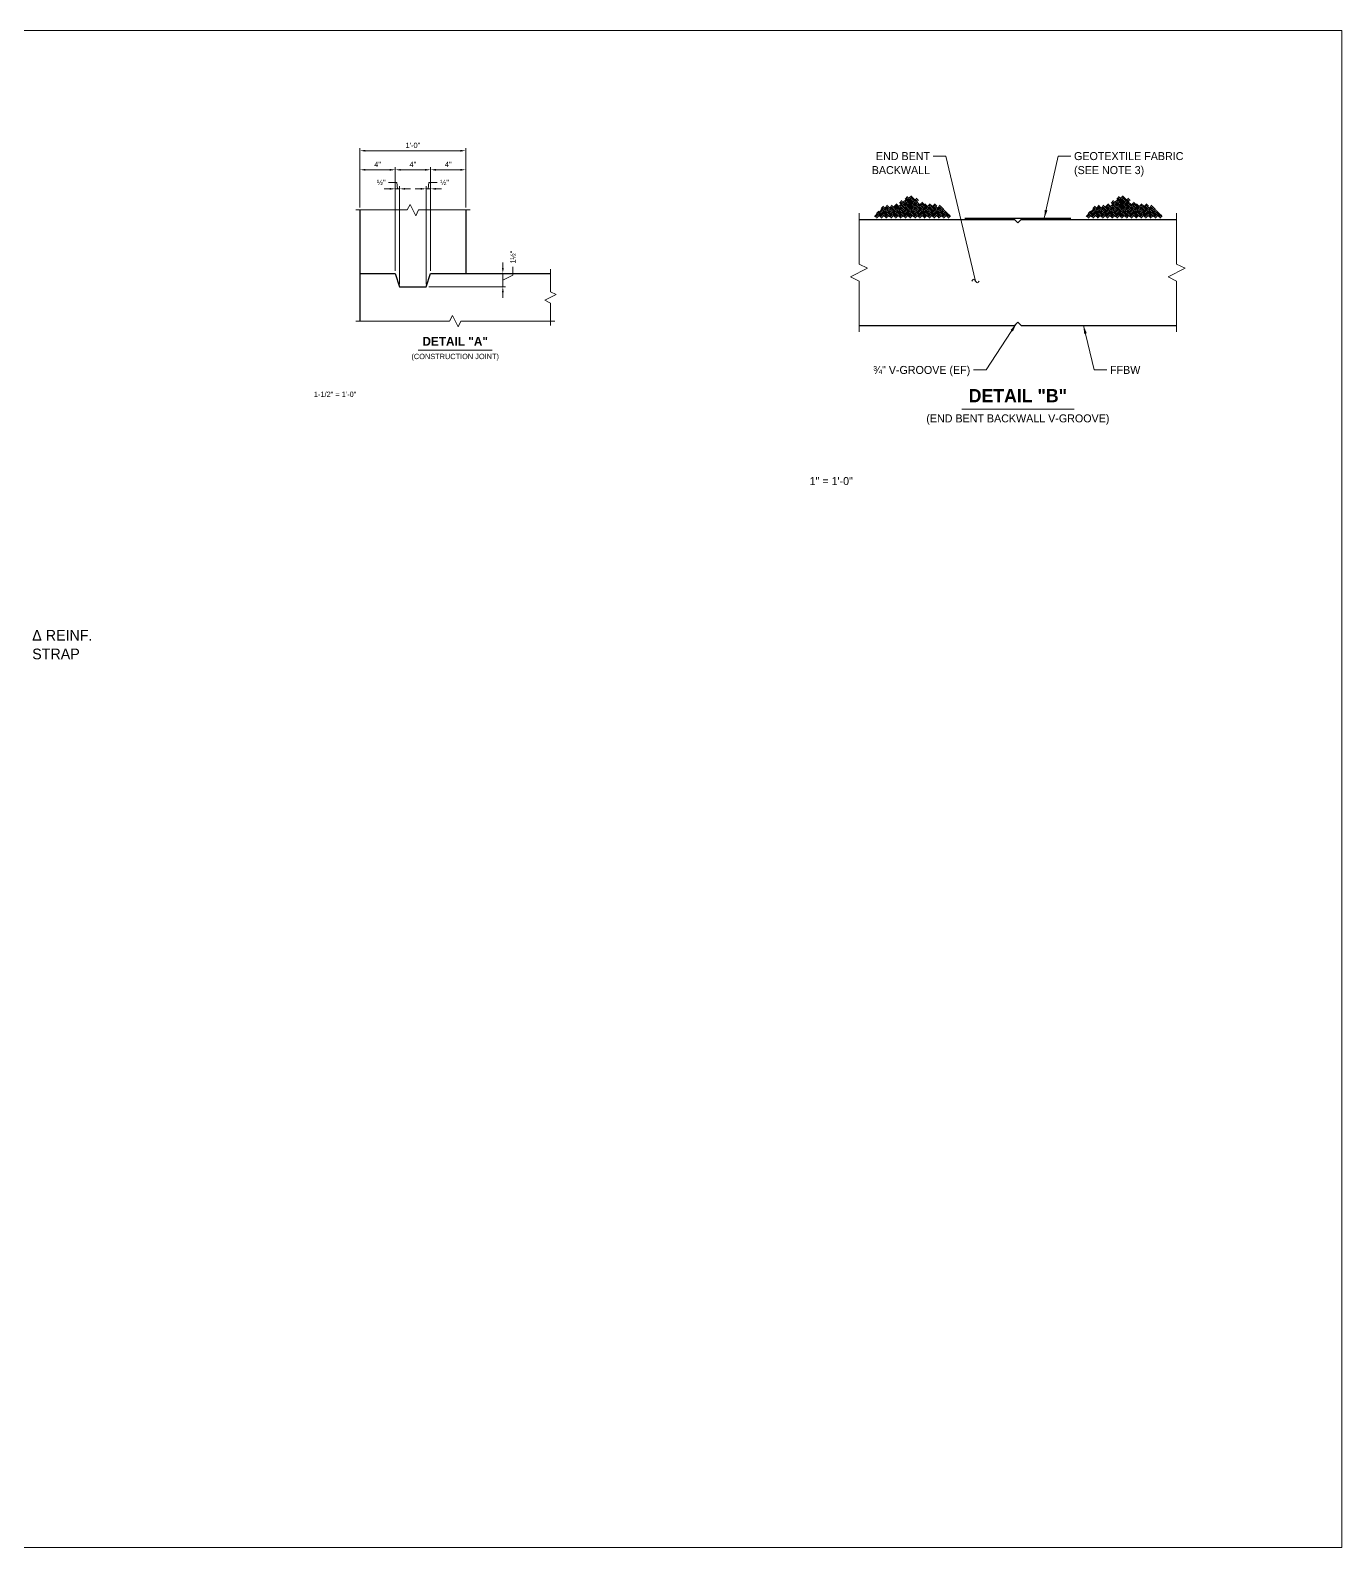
# Model space of a CAD drawing. Extents: x -1 to 861, y -26 to 2.
# Drawn here: x 734.08 to 746.48, y -13.33 to 1 of the extents above; entities that cross this region are included whole.
import ezdxf
from ezdxf.enums import TextEntityAlignment as Align

# ---------------------------------------------------------------- set-up
doc = ezdxf.new("R2010")
doc.units = 21
doc.header["$MEASUREMENT"] = 0
for name, color, linetype, lineweight in [('Border', 7, 'Continuous', 15), ('Dimension', 7, 'Continuous', 9), ('Leader', 7, 'Continuous', 9), ('Patterning', 1, 'Continuous', 15), ('SubStrConc', 3, 'Continuous', 30), ('Symbols', 7, 'Continuous', 15), ('TextStructures', 7, 'Continuous', 9), ('WallMSEPanel', 3, 'Continuous', 30)]:
    doc.layers.add(name, color=color, linetype=linetype, lineweight=lineweight)
doc.styles.add('FDOT Bold (Large)', font='FDOTBold.ttf')
doc.styles.add('FDOT Structures', font='FDOT.ttf')
doc.styles.add('FDOT Structures Annotation', font='FDOT.ttf')

msp = doc.modelspace()

# ---------------------------------------------------------------- linework, layer by layer
at = {"layer": 'Dimension'}
for p, q in [((737.199, -0.672), (737.199, -0.112)), ((737.251, -0.137), (738.147, -0.137)), ((738.199, -0.672), (738.199, -0.112)), ((737.199, -0.672), (737.199, -0.292)), ((737.251, -0.317), (737.481, -0.317)), ((737.533, -1.272), (737.533, -0.292)), ((737.533, -1.272), (737.533, -0.292)), ((737.585, -0.317), (737.814, -0.317)), ((737.866, -1.272), (737.866, -0.292)), ((737.866, -1.272), (737.866, -0.292)), ((737.918, -0.317), (738.147, -0.317)), ((738.199, -0.672), (738.199, -0.292)), ((737.533, -1.272), (737.533, -0.472)), ((737.533, -0.497), (737.574, -0.497)), ((737.574, -1.397), (737.574, -0.472)), ((737.626, -0.497), (737.678, -0.497)), ((737.772, -0.497), (737.72, -0.497)), ((737.824, -1.397), (737.824, -0.472)), ((737.824, -0.497), (737.866, -0.497)), ((737.866, -1.272), (737.866, -0.472)), ((737.849, -1.422), (738.574, -1.422)), ((738.549, -1.422), (738.549, -1.297)), ((738.549, -1.474), (738.549, -1.526))]:
    msp.add_line(p, q, dxfattribs=at)
for points in [[(737.251, -0.146), (737.199, -0.137), (737.251, -0.129)], [(738.147, -0.129), (738.199, -0.137), (738.147, -0.146)], [(737.251, -0.326), (737.199, -0.317), (737.251, -0.309)], [(737.481, -0.309), (737.533, -0.317), (737.481, -0.326)], [(737.585, -0.326), (737.533, -0.317), (737.585, -0.309)], [(737.814, -0.309), (737.866, -0.317), (737.814, -0.326)], [(737.918, -0.326), (737.866, -0.317), (737.918, -0.309)], [(738.147, -0.309), (738.199, -0.317), (738.147, -0.326)], [(737.626, -0.506), (737.574, -0.497), (737.626, -0.489)], [(737.772, -0.489), (737.824, -0.497), (737.772, -0.506)], [(738.541, -1.474), (738.549, -1.422), (738.558, -1.474)]]:
    msp.add_solid(points, dxfattribs=at)
at = {"layer": 'Leader'}
for points in [[(743.016, -1.368), (742.736, -0.188), (742.616, -0.188)], [(743.666, -0.774), (743.796, -0.188), (743.916, -0.188)], [(742.981, -1.368), (742.987, -1.36), (742.993, -1.354), (742.999, -1.352), (743.005, -1.354), (743.01, -1.36), (743.016, -1.368), (743.022, -1.376), (743.028, -1.381), (743.034, -1.384), (743.04, -1.381), (743.045, -1.376), (743.051, -1.368)], [(743.401, -1.772), (743.116, -2.208), (742.996, -2.208)], [(744.036, -1.788), (744.136, -2.208), (744.256, -2.208)]]:
    msp.add_lwpolyline(points, dxfattribs=at)
for points in [[(743.666, -0.774), (743.671, -0.695), (743.696, -0.7)], [(743.401, -1.772), (743.369, -1.845), (743.347, -1.83)], [(744.036, -1.788), (744.067, -1.861), (744.042, -1.867)]]:
    msp.add_solid(points, dxfattribs=at)
at = {"layer": 'Patterning'}
for p, q in [((742.35, -0.594), (742.373, -0.571)), ((742.387, -0.585), (742.41, -0.563)), ((742.396, -0.594), (742.418, -0.571)), ((744.35, -0.594), (744.373, -0.571)), ((744.387, -0.585), (744.41, -0.563)), ((744.396, -0.594), (744.418, -0.571)), ((742.079, -0.73), (742.101, -0.707)), ((742.124, -0.735), (742.101, -0.713)), ((742.107, -0.713), (742.13, -0.69)), ((742.116, -0.721), (742.138, -0.699)), ((742.124, -0.684), (742.147, -0.662)), ((742.124, -0.73), (742.147, -0.707)), ((742.152, -0.707), (742.13, -0.684)), ((742.161, -0.699), (742.138, -0.676)), ((742.169, -0.69), (742.147, -0.667)), ((742.169, -0.735), (742.147, -0.713)), ((742.152, -0.713), (742.175, -0.69)), ((742.161, -0.676), (742.183, -0.653)), ((742.161, -0.721), (742.183, -0.699)), ((742.169, -0.684), (742.192, -0.662)), ((742.169, -0.73), (742.192, -0.707)), ((742.198, -0.707), (742.175, -0.684)), ((742.206, -0.699), (742.183, -0.676)), ((742.215, -0.69), (742.192, -0.667)), ((742.215, -0.735), (742.192, -0.713)), ((742.198, -0.713), (742.22, -0.69)), ((742.206, -0.676), (742.229, -0.653)), ((742.206, -0.721), (742.229, -0.699)), ((742.215, -0.684), (742.237, -0.662)), ((742.215, -0.73), (742.237, -0.707)), ((742.243, -0.707), (742.22, -0.684)), ((742.251, -0.699), (742.229, -0.676)), ((742.26, -0.69), (742.237, -0.667)), ((742.26, -0.735), (742.237, -0.713)), ((742.243, -0.667), (742.265, -0.645)), ((742.243, -0.713), (742.265, -0.69)), ((742.251, -0.676), (742.274, -0.653)), ((742.251, -0.721), (742.274, -0.699)), ((742.26, -0.684), (742.282, -0.662)), ((742.26, -0.73), (742.282, -0.707)), ((742.288, -0.662), (742.265, -0.639)), ((742.288, -0.707), (742.265, -0.684)), ((742.297, -0.699), (742.274, -0.676)), ((742.305, -0.69), (742.282, -0.667)), ((742.305, -0.735), (742.282, -0.713)), ((742.288, -0.667), (742.311, -0.645)), ((742.288, -0.713), (742.311, -0.69)), ((742.297, -0.631), (742.319, -0.608)), ((742.297, -0.676), (742.319, -0.653)), ((742.297, -0.721), (742.319, -0.699)), ((742.305, -0.639), (742.328, -0.617)), ((742.305, -0.684), (742.328, -0.662)), ((742.305, -0.73), (742.328, -0.707)), ((742.333, -0.662), (742.311, -0.639)), ((742.333, -0.707), (742.311, -0.684)), ((742.342, -0.653), (742.319, -0.631)), ((742.342, -0.699), (742.319, -0.676)), ((742.35, -0.645), (742.328, -0.622)), ((742.35, -0.69), (742.328, -0.667)), ((742.35, -0.735), (742.328, -0.713)), ((742.333, -0.622), (742.356, -0.6)), ((742.333, -0.667), (742.356, -0.645)), ((742.333, -0.713), (742.356, -0.69)), ((742.342, -0.631), (742.364, -0.608)), ((742.342, -0.676), (742.364, -0.653)), ((742.342, -0.721), (742.364, -0.699)), ((742.35, -0.639), (742.373, -0.617)), ((742.35, -0.684), (742.373, -0.662)), ((742.35, -0.73), (742.373, -0.707)), ((742.379, -0.617), (742.356, -0.594)), ((742.379, -0.662), (742.356, -0.639)), ((742.379, -0.707), (742.356, -0.684)), ((742.387, -0.608), (742.364, -0.585)), ((742.387, -0.653), (742.364, -0.631)), ((742.387, -0.699), (742.364, -0.676)), ((742.396, -0.6), (742.373, -0.577)), ((742.396, -0.645), (742.373, -0.622)), ((742.396, -0.69), (742.373, -0.667)), ((742.396, -0.735), (742.373, -0.713)), ((742.379, -0.622), (742.401, -0.6)), ((742.379, -0.667), (742.401, -0.645)), ((742.379, -0.713), (742.401, -0.69)), ((742.387, -0.631), (742.41, -0.608)), ((742.387, -0.676), (742.41, -0.653)), ((742.387, -0.721), (742.41, -0.699)), ((742.396, -0.639), (742.418, -0.617)), ((742.396, -0.684), (742.418, -0.662)), ((742.396, -0.73), (742.418, -0.707)), ((742.424, -0.617), (742.401, -0.594)), ((742.424, -0.662), (742.401, -0.639)), ((742.424, -0.707), (742.401, -0.684)), ((742.432, -0.608), (742.41, -0.585)), ((742.432, -0.653), (742.41, -0.631)), ((742.432, -0.699), (742.41, -0.676)), ((742.441, -0.6), (742.418, -0.577)), ((742.441, -0.645), (742.418, -0.622)), ((742.441, -0.69), (742.418, -0.667)), ((742.441, -0.735), (742.418, -0.713)), ((742.424, -0.622), (742.446, -0.6)), ((742.424, -0.667), (742.446, -0.645)), ((742.424, -0.713), (742.446, -0.69)), ((742.432, -0.631), (742.455, -0.608)), ((742.432, -0.676), (742.455, -0.653)), ((742.432, -0.721), (742.455, -0.699)), ((742.441, -0.639), (742.463, -0.617)), ((742.441, -0.684), (742.463, -0.662)), ((742.441, -0.73), (742.463, -0.707)), ((742.469, -0.617), (742.446, -0.594)), ((742.469, -0.662), (742.446, -0.639)), ((742.469, -0.707), (742.446, -0.684)), ((742.478, -0.608), (742.455, -0.585)), ((742.478, -0.653), (742.455, -0.631)), ((742.478, -0.699), (742.455, -0.676)), ((742.486, -0.645), (742.463, -0.622)), ((742.486, -0.69), (742.463, -0.667)), ((742.486, -0.735), (742.463, -0.713)), ((742.469, -0.667), (742.492, -0.645)), ((742.469, -0.713), (742.492, -0.69)), ((742.478, -0.676), (742.5, -0.653)), ((742.478, -0.721), (742.5, -0.699)), ((742.486, -0.684), (742.509, -0.662)), ((742.486, -0.73), (742.509, -0.707)), ((742.514, -0.662), (742.492, -0.639)), ((742.514, -0.707), (742.492, -0.684)), ((742.523, -0.653), (742.5, -0.631)), ((742.523, -0.699), (742.5, -0.676)), ((742.531, -0.645), (742.509, -0.622)), ((742.531, -0.69), (742.509, -0.667)), ((742.531, -0.735), (742.509, -0.713)), ((742.514, -0.667), (742.537, -0.645)), ((742.514, -0.713), (742.537, -0.69)), ((742.523, -0.676), (742.545, -0.653)), ((742.523, -0.721), (742.545, -0.699)), ((742.531, -0.684), (742.554, -0.662)), ((742.531, -0.73), (742.554, -0.707)), ((742.56, -0.662), (742.537, -0.639)), ((742.56, -0.707), (742.537, -0.684)), ((742.568, -0.699), (742.545, -0.676)), ((742.577, -0.69), (742.554, -0.667)), ((742.577, -0.735), (742.554, -0.713)), ((742.56, -0.667), (742.582, -0.645)), ((742.56, -0.713), (742.582, -0.69)), ((742.568, -0.676), (742.591, -0.653)), ((742.568, -0.721), (742.591, -0.699)), ((742.577, -0.684), (742.599, -0.662)), ((742.577, -0.73), (742.599, -0.707)), ((742.605, -0.662), (742.582, -0.639)), ((742.605, -0.707), (742.582, -0.684)), ((742.613, -0.699), (742.591, -0.676)), ((742.622, -0.69), (742.599, -0.667)), ((742.622, -0.735), (742.599, -0.713)), ((742.605, -0.667), (742.627, -0.645)), ((742.605, -0.713), (742.627, -0.69)), ((742.613, -0.676), (742.636, -0.653)), ((742.613, -0.721), (742.636, -0.699)), ((742.622, -0.684), (742.644, -0.662)), ((742.622, -0.73), (742.644, -0.707)), ((742.65, -0.662), (742.627, -0.639)), ((742.65, -0.707), (742.627, -0.684)), ((742.659, -0.699), (742.636, -0.676)), ((742.667, -0.69), (742.644, -0.667)), ((742.667, -0.735), (742.644, -0.713)), ((742.65, -0.713), (742.673, -0.69)), ((742.659, -0.676), (742.681, -0.653)), ((742.659, -0.721), (742.681, -0.699)), ((742.667, -0.684), (742.69, -0.662)), ((742.667, -0.73), (742.69, -0.707)), ((742.695, -0.707), (742.673, -0.684)), ((742.704, -0.699), (742.681, -0.676)), ((742.712, -0.69), (742.69, -0.667)), ((742.712, -0.735), (742.69, -0.713)), ((742.695, -0.713), (742.718, -0.69)), ((742.704, -0.721), (742.726, -0.699)), ((742.712, -0.73), (742.735, -0.707)), ((742.758, -0.735), (742.735, -0.713)), ((744.079, -0.73), (744.101, -0.707)), ((744.124, -0.735), (744.101, -0.713)), ((744.107, -0.713), (744.13, -0.69)), ((744.116, -0.721), (744.138, -0.699)), ((744.124, -0.684), (744.147, -0.662)), ((744.124, -0.73), (744.147, -0.707)), ((744.152, -0.707), (744.13, -0.684)), ((744.161, -0.699), (744.138, -0.676)), ((744.169, -0.69), (744.147, -0.667)), ((744.169, -0.735), (744.147, -0.713)), ((744.152, -0.713), (744.175, -0.69)), ((744.161, -0.676), (744.183, -0.653)), ((744.161, -0.721), (744.183, -0.699)), ((744.169, -0.684), (744.192, -0.662)), ((744.169, -0.73), (744.192, -0.707)), ((744.198, -0.707), (744.175, -0.684)), ((744.206, -0.699), (744.183, -0.676)), ((744.215, -0.69), (744.192, -0.667)), ((744.215, -0.735), (744.192, -0.713)), ((744.198, -0.713), (744.22, -0.69)), ((744.206, -0.676), (744.229, -0.653)), ((744.206, -0.721), (744.229, -0.699)), ((744.215, -0.684), (744.237, -0.662)), ((744.215, -0.73), (744.237, -0.707)), ((744.243, -0.707), (744.22, -0.684)), ((744.251, -0.699), (744.229, -0.676)), ((744.26, -0.69), (744.237, -0.667)), ((744.26, -0.735), (744.237, -0.713)), ((744.243, -0.667), (744.265, -0.645)), ((744.243, -0.713), (744.265, -0.69)), ((744.251, -0.676), (744.274, -0.653)), ((744.251, -0.721), (744.274, -0.699)), ((744.26, -0.684), (744.282, -0.662)), ((744.26, -0.73), (744.282, -0.707)), ((744.288, -0.662), (744.265, -0.639)), ((744.288, -0.707), (744.265, -0.684)), ((744.297, -0.699), (744.274, -0.676)), ((744.305, -0.69), (744.282, -0.667)), ((744.305, -0.735), (744.282, -0.713)), ((744.288, -0.667), (744.311, -0.645)), ((744.288, -0.713), (744.311, -0.69)), ((744.297, -0.631), (744.319, -0.608)), ((744.297, -0.676), (744.319, -0.653)), ((744.297, -0.721), (744.319, -0.699)), ((744.305, -0.639), (744.328, -0.617)), ((744.305, -0.684), (744.328, -0.662)), ((744.305, -0.73), (744.328, -0.707)), ((744.333, -0.662), (744.311, -0.639)), ((744.333, -0.707), (744.311, -0.684)), ((744.342, -0.653), (744.319, -0.631)), ((744.342, -0.699), (744.319, -0.676)), ((744.35, -0.645), (744.328, -0.622)), ((744.35, -0.69), (744.328, -0.667)), ((744.35, -0.735), (744.328, -0.713)), ((744.333, -0.622), (744.356, -0.6)), ((744.333, -0.667), (744.356, -0.645)), ((744.333, -0.713), (744.356, -0.69)), ((744.342, -0.631), (744.364, -0.608)), ((744.342, -0.676), (744.364, -0.653)), ((744.342, -0.721), (744.364, -0.699)), ((744.35, -0.639), (744.373, -0.617)), ((744.35, -0.684), (744.373, -0.662)), ((744.35, -0.73), (744.373, -0.707)), ((744.379, -0.617), (744.356, -0.594)), ((744.379, -0.662), (744.356, -0.639)), ((744.379, -0.707), (744.356, -0.684)), ((744.387, -0.608), (744.364, -0.585)), ((744.387, -0.653), (744.364, -0.631)), ((744.387, -0.699), (744.364, -0.676)), ((744.396, -0.6), (744.373, -0.577)), ((744.396, -0.645), (744.373, -0.622)), ((744.396, -0.69), (744.373, -0.667)), ((744.396, -0.735), (744.373, -0.713)), ((744.379, -0.622), (744.401, -0.6)), ((744.379, -0.667), (744.401, -0.645)), ((744.379, -0.713), (744.401, -0.69)), ((744.387, -0.631), (744.41, -0.608)), ((744.387, -0.676), (744.41, -0.653)), ((744.387, -0.721), (744.41, -0.699)), ((744.396, -0.639), (744.418, -0.617)), ((744.396, -0.684), (744.418, -0.662)), ((744.396, -0.73), (744.418, -0.707)), ((744.424, -0.617), (744.401, -0.594)), ((744.424, -0.662), (744.401, -0.639)), ((744.424, -0.707), (744.401, -0.684)), ((744.432, -0.608), (744.41, -0.585)), ((744.432, -0.653), (744.41, -0.631)), ((744.432, -0.699), (744.41, -0.676)), ((744.441, -0.6), (744.418, -0.577)), ((744.441, -0.645), (744.418, -0.622)), ((744.441, -0.69), (744.418, -0.667)), ((744.441, -0.735), (744.418, -0.713)), ((744.424, -0.622), (744.446, -0.6)), ((744.424, -0.667), (744.446, -0.645)), ((744.424, -0.713), (744.446, -0.69)), ((744.432, -0.631), (744.455, -0.608)), ((744.432, -0.676), (744.455, -0.653)), ((744.432, -0.721), (744.455, -0.699)), ((744.441, -0.639), (744.463, -0.617)), ((744.441, -0.684), (744.463, -0.662)), ((744.441, -0.73), (744.463, -0.707)), ((744.469, -0.617), (744.446, -0.594)), ((744.469, -0.662), (744.446, -0.639)), ((744.469, -0.707), (744.446, -0.684)), ((744.478, -0.608), (744.455, -0.585)), ((744.478, -0.653), (744.455, -0.631)), ((744.478, -0.699), (744.455, -0.676)), ((744.486, -0.645), (744.463, -0.622)), ((744.486, -0.69), (744.463, -0.667)), ((744.486, -0.735), (744.463, -0.713)), ((744.469, -0.667), (744.492, -0.645)), ((744.469, -0.713), (744.492, -0.69)), ((744.478, -0.676), (744.5, -0.653)), ((744.478, -0.721), (744.5, -0.699)), ((744.486, -0.684), (744.509, -0.662)), ((744.486, -0.73), (744.509, -0.707)), ((744.514, -0.662), (744.492, -0.639)), ((744.514, -0.707), (744.492, -0.684)), ((744.523, -0.653), (744.5, -0.631)), ((744.523, -0.699), (744.5, -0.676)), ((744.531, -0.645), (744.509, -0.622)), ((744.531, -0.69), (744.509, -0.667)), ((744.531, -0.735), (744.509, -0.713)), ((744.514, -0.667), (744.537, -0.645)), ((744.514, -0.713), (744.537, -0.69)), ((744.523, -0.676), (744.545, -0.653)), ((744.523, -0.721), (744.545, -0.699)), ((744.531, -0.684), (744.554, -0.662)), ((744.531, -0.73), (744.554, -0.707)), ((744.56, -0.662), (744.537, -0.639)), ((744.56, -0.707), (744.537, -0.684)), ((744.568, -0.699), (744.545, -0.676)), ((744.577, -0.69), (744.554, -0.667)), ((744.577, -0.735), (744.554, -0.713)), ((744.56, -0.667), (744.582, -0.645)), ((744.56, -0.713), (744.582, -0.69)), ((744.568, -0.676), (744.591, -0.653)), ((744.568, -0.721), (744.591, -0.699)), ((744.577, -0.684), (744.599, -0.662)), ((744.577, -0.73), (744.599, -0.707)), ((744.605, -0.662), (744.582, -0.639)), ((744.605, -0.707), (744.582, -0.684)), ((744.613, -0.699), (744.591, -0.676)), ((744.622, -0.69), (744.599, -0.667)), ((744.622, -0.735), (744.599, -0.713)), ((744.605, -0.667), (744.627, -0.645)), ((744.605, -0.713), (744.627, -0.69)), ((744.613, -0.676), (744.636, -0.653)), ((744.613, -0.721), (744.636, -0.699)), ((744.622, -0.684), (744.644, -0.662)), ((744.622, -0.73), (744.644, -0.707)), ((744.65, -0.662), (744.627, -0.639)), ((744.65, -0.707), (744.627, -0.684)), ((744.659, -0.699), (744.636, -0.676)), ((744.667, -0.69), (744.644, -0.667)), ((744.667, -0.735), (744.644, -0.713)), ((744.65, -0.713), (744.673, -0.69)), ((744.659, -0.676), (744.681, -0.653)), ((744.659, -0.721), (744.681, -0.699)), ((744.667, -0.684), (744.69, -0.662)), ((744.667, -0.73), (744.69, -0.707)), ((744.695, -0.707), (744.673, -0.684)), ((744.704, -0.699), (744.681, -0.676)), ((744.712, -0.69), (744.69, -0.667)), ((744.712, -0.735), (744.69, -0.713)), ((744.695, -0.713), (744.718, -0.69)), ((744.704, -0.721), (744.726, -0.699)), ((744.712, -0.73), (744.735, -0.707)), ((744.758, -0.735), (744.735, -0.713)), ((742.062, -0.758), (742.084, -0.735)), ((742.07, -0.766), (742.093, -0.744)), ((742.079, -0.775), (742.101, -0.752)), ((742.107, -0.752), (742.084, -0.73)), ((742.116, -0.744), (742.093, -0.721)), ((742.107, -0.758), (742.13, -0.735)), ((742.116, -0.766), (742.138, -0.744)), ((742.124, -0.775), (742.147, -0.752)), ((742.152, -0.752), (742.13, -0.73)), ((742.161, -0.744), (742.138, -0.721)), ((742.152, -0.758), (742.175, -0.735)), ((742.161, -0.766), (742.183, -0.744)), ((742.169, -0.775), (742.192, -0.752)), ((742.198, -0.752), (742.175, -0.73)), ((742.206, -0.744), (742.183, -0.721)), ((742.198, -0.758), (742.22, -0.735)), ((742.206, -0.766), (742.229, -0.744)), ((742.215, -0.775), (742.237, -0.752)), ((742.243, -0.752), (742.22, -0.73)), ((742.251, -0.744), (742.229, -0.721)), ((742.243, -0.758), (742.265, -0.735)), ((742.251, -0.766), (742.274, -0.744)), ((742.26, -0.775), (742.282, -0.752)), ((742.288, -0.752), (742.265, -0.73)), ((742.297, -0.744), (742.274, -0.721)), ((742.288, -0.758), (742.311, -0.735)), ((742.297, -0.766), (742.319, -0.744)), ((742.305, -0.775), (742.328, -0.752)), ((742.333, -0.752), (742.311, -0.73)), ((742.342, -0.744), (742.319, -0.721)), ((742.333, -0.758), (742.356, -0.735)), ((742.342, -0.766), (742.364, -0.744)), ((742.35, -0.775), (742.373, -0.752)), ((742.379, -0.752), (742.356, -0.73)), ((742.387, -0.744), (742.364, -0.721)), ((742.379, -0.758), (742.401, -0.735)), ((742.387, -0.766), (742.41, -0.744)), ((742.396, -0.775), (742.418, -0.752)), ((742.424, -0.752), (742.401, -0.73)), ((742.432, -0.744), (742.41, -0.721)), ((742.424, -0.758), (742.446, -0.735)), ((742.432, -0.766), (742.455, -0.744)), ((742.441, -0.775), (742.463, -0.752)), ((742.469, -0.752), (742.446, -0.73)), ((742.478, -0.744), (742.455, -0.721)), ((742.469, -0.758), (742.492, -0.735)), ((742.478, -0.766), (742.5, -0.744)), ((742.486, -0.775), (742.509, -0.752)), ((742.514, -0.752), (742.492, -0.73)), ((742.523, -0.744), (742.5, -0.721)), ((742.514, -0.758), (742.537, -0.735)), ((742.523, -0.766), (742.545, -0.744)), ((742.531, -0.775), (742.554, -0.752)), ((742.56, -0.752), (742.537, -0.73)), ((742.568, -0.744), (742.545, -0.721)), ((742.56, -0.758), (742.582, -0.735)), ((742.568, -0.766), (742.591, -0.744)), ((742.577, -0.775), (742.599, -0.752)), ((742.605, -0.752), (742.582, -0.73)), ((742.613, -0.744), (742.591, -0.721)), ((742.605, -0.758), (742.627, -0.735)), ((742.613, -0.766), (742.636, -0.744)), ((742.622, -0.775), (742.644, -0.752)), ((742.65, -0.752), (742.627, -0.73)), ((742.659, -0.744), (742.636, -0.721)), ((742.65, -0.758), (742.673, -0.735)), ((742.659, -0.766), (742.681, -0.744)), ((742.667, -0.775), (742.69, -0.752)), ((742.695, -0.752), (742.673, -0.73)), ((742.704, -0.744), (742.681, -0.721)), ((742.695, -0.758), (742.718, -0.735)), ((742.704, -0.766), (742.726, -0.744)), ((742.712, -0.775), (742.735, -0.752)), ((742.741, -0.752), (742.718, -0.73)), ((742.749, -0.744), (742.726, -0.721)), ((742.741, -0.758), (742.763, -0.735)), ((742.749, -0.766), (742.772, -0.744)), ((742.758, -0.775), (742.78, -0.752)), ((744.062, -0.758), (744.084, -0.735)), ((744.07, -0.766), (744.093, -0.744)), ((744.079, -0.775), (744.101, -0.752)), ((744.107, -0.752), (744.084, -0.73)), ((744.116, -0.744), (744.093, -0.721)), ((744.107, -0.758), (744.13, -0.735)), ((744.116, -0.766), (744.138, -0.744)), ((744.124, -0.775), (744.147, -0.752)), ((744.152, -0.752), (744.13, -0.73)), ((744.161, -0.744), (744.138, -0.721)), ((744.152, -0.758), (744.175, -0.735)), ((744.161, -0.766), (744.183, -0.744)), ((744.169, -0.775), (744.192, -0.752)), ((744.198, -0.752), (744.175, -0.73)), ((744.206, -0.744), (744.183, -0.721)), ((744.198, -0.758), (744.22, -0.735)), ((744.206, -0.766), (744.229, -0.744)), ((744.215, -0.775), (744.237, -0.752)), ((744.243, -0.752), (744.22, -0.73)), ((744.251, -0.744), (744.229, -0.721)), ((744.243, -0.758), (744.265, -0.735)), ((744.251, -0.766), (744.274, -0.744)), ((744.26, -0.775), (744.282, -0.752)), ((744.288, -0.752), (744.265, -0.73)), ((744.297, -0.744), (744.274, -0.721)), ((744.288, -0.758), (744.311, -0.735)), ((744.297, -0.766), (744.319, -0.744)), ((744.305, -0.775), (744.328, -0.752)), ((744.333, -0.752), (744.311, -0.73)), ((744.342, -0.744), (744.319, -0.721)), ((744.333, -0.758), (744.356, -0.735)), ((744.342, -0.766), (744.364, -0.744)), ((744.35, -0.775), (744.373, -0.752)), ((744.379, -0.752), (744.356, -0.73)), ((744.387, -0.744), (744.364, -0.721)), ((744.379, -0.758), (744.401, -0.735)), ((744.387, -0.766), (744.41, -0.744)), ((744.396, -0.775), (744.418, -0.752)), ((744.424, -0.752), (744.401, -0.73)), ((744.432, -0.744), (744.41, -0.721)), ((744.424, -0.758), (744.446, -0.735)), ((744.432, -0.766), (744.455, -0.744)), ((744.441, -0.775), (744.463, -0.752)), ((744.469, -0.752), (744.446, -0.73)), ((744.478, -0.744), (744.455, -0.721)), ((744.469, -0.758), (744.492, -0.735)), ((744.478, -0.766), (744.5, -0.744)), ((744.486, -0.775), (744.509, -0.752)), ((744.514, -0.752), (744.492, -0.73)), ((744.523, -0.744), (744.5, -0.721)), ((744.514, -0.758), (744.537, -0.735)), ((744.523, -0.766), (744.545, -0.744)), ((744.531, -0.775), (744.554, -0.752)), ((744.56, -0.752), (744.537, -0.73)), ((744.568, -0.744), (744.545, -0.721)), ((744.56, -0.758), (744.582, -0.735)), ((744.568, -0.766), (744.591, -0.744)), ((744.577, -0.775), (744.599, -0.752)), ((744.605, -0.752), (744.582, -0.73)), ((744.613, -0.744), (744.591, -0.721)), ((744.605, -0.758), (744.627, -0.735)), ((744.613, -0.766), (744.636, -0.744)), ((744.622, -0.775), (744.644, -0.752)), ((744.65, -0.752), (744.627, -0.73)), ((744.659, -0.744), (744.636, -0.721)), ((744.65, -0.758), (744.673, -0.735)), ((744.659, -0.766), (744.681, -0.744)), ((744.667, -0.775), (744.69, -0.752)), ((744.695, -0.752), (744.673, -0.73)), ((744.704, -0.744), (744.681, -0.721)), ((744.695, -0.758), (744.718, -0.735)), ((744.704, -0.766), (744.726, -0.744)), ((744.712, -0.775), (744.735, -0.752)), ((744.741, -0.752), (744.718, -0.73)), ((744.749, -0.744), (744.726, -0.721)), ((744.741, -0.758), (744.763, -0.735)), ((744.749, -0.766), (744.772, -0.744)), ((744.758, -0.775), (744.78, -0.752))]:
    msp.add_line(p, q, dxfattribs=at)
at = {"layer": 'SubStrConc'}
for points in [[(737.199, -0.697), (737.199, -1.747)], [(738.199, -0.697), (738.199, -1.297), (738.999, -1.297)], [(741.916, -0.788), (743.385, -0.788), (743.416, -0.819), (743.448, -0.788), (744.916, -0.788)], [(737.199, -1.297), (737.533, -1.297), (737.574, -1.422), (737.824, -1.422), (737.866, -1.297), (738.199, -1.297)], [(741.916, -1.788), (743.385, -1.788), (743.416, -1.757), (743.448, -1.788), (744.916, -1.788)]]:
    msp.add_lwpolyline(points, dxfattribs=at)
at = {"layer": 'Symbols'}
for points in [[(737.159, -0.697), (737.646, -0.697), (737.673, -0.644), (737.726, -0.751), (737.753, -0.697), (738.239, -0.697)], [(741.916, -1.848), (741.916, -1.368), (741.836, -1.328), (741.996, -1.248), (741.916, -1.208), (741.916, -0.728)], [(744.916, -1.848), (744.916, -1.368), (744.836, -1.328), (744.996, -1.248), (744.916, -1.208), (744.916, -0.728)], [(738.999, -1.257), (738.999, -1.469), (739.053, -1.496), (738.946, -1.549), (738.999, -1.576), (738.999, -1.787)], [(737.159, -1.747), (738.046, -1.747), (738.073, -1.694), (738.126, -1.801), (738.153, -1.747), (739.039, -1.747)]]:
    msp.add_lwpolyline(points, dxfattribs=at)
at = {"layer": 'TextStructures'}
for p, q in [((737.749, -2.022), (738.449, -2.022)), ((742.885, -2.578), (743.947, -2.578))]:
    msp.add_line(p, q, dxfattribs=at)
at = {"layer": 'WallMSEPanel'}
msp.add_lwpolyline([(742.916, -0.774), (743.916, -0.774)], dxfattribs=at)

# ---------------------------------------------------------------- texts
at = {"layer": 'Border', "style": 'FDOT Structures'}
for s, height, p in [('1-1/2" = 1\'-0"', 0.0504, (736.764, -2.413)), ('1" = 1\'-0"', 0.0756, (741.448, -3.22))]:
    msp.add_text(s, height=height, dxfattribs=at).set_placement(p, align=Align.TOP_LEFT)
at = {"layer": 'Dimension', "char_height": 0.0504, "attachment_point": 5, "line_spacing_factor": 1.05, "style": 'FDOT Structures Annotation', "bg_fill": 3, "box_fill_scale": 1.1, "bg_fill_color": 0}
for insert in [(737.4, -0.437), (737.999, -0.437)]:
    msp.add_mtext('½"', dxfattribs=dict(at, insert=insert))
at = {"layer": 'TextStructures'}
for s, height, style, p in [('DETAIL "A"', 0.0833, 'FDOT Bold (Large)', (738.099, -2.004)), ('(CONSTRUCTION JOINT)', 0.0504, 'FDOT Structures', (738.099, -2.121)), ('DETAIL "B"', 0.125, 'FDOT Bold (Large)', (743.416, -2.551)), ('(END BENT BACKWALL V-GROOVE)', 0.0756, 'FDOT Structures', (743.416, -2.726))]:
    msp.add_text(s, height=height, dxfattribs=dict(at, style=style)).set_placement(p, align=Align.BOTTOM_CENTER)
at = {"layer": 'TextStructures', "style": 'FDOT Structures'}
msp.add_text('¾" V-GROOVE (EF)', height=0.0756, dxfattribs=at).set_placement((742.966, -2.208), align=Align.MIDDLE_RIGHT)
msp.add_text('FFBW', height=0.0756, dxfattribs=at).set_placement((744.287, -2.208), align=Align.MIDDLE_LEFT)
at = {"layer": 'TextStructures', "line_spacing_factor": 1.05, "style": 'FDOT Structures'}
for s, insert, char_height, attachment_point in [('END BENT\\PBACKWALL', (742.586, -0.15), 0.0756, 3), ('GEOTEXTILE FABRIC\\P(SEE NOTE 3)', (743.947, -0.15), 0.0756, 1), ('Δ REINF.\\PSTRAP', (734.102, -4.664), 0.1008, 1)]:
    msp.add_mtext(s, dxfattribs=dict(at, insert=insert, char_height=char_height, attachment_point=attachment_point))

# ---------------------------------------------------------------- next in the draw order: linework, layer by layer
at = {"layer": 'Dimension'}
for p, q in [((737.481, -0.497), (737.428, -0.497)), ((737.918, -0.497), (737.97, -0.497))]:
    msp.add_line(p, q, dxfattribs=at)
for points in [[(737.468, -0.437), (737.548, -0.437), (737.553, -0.497)], [(737.93, -0.437), (737.85, -0.437), (737.845, -0.497)]]:
    msp.add_lwpolyline(points, dxfattribs=at)
for points in [[(737.481, -0.489), (737.533, -0.497), (737.481, -0.506)], [(737.918, -0.506), (737.866, -0.497), (737.918, -0.489)]]:
    msp.add_solid(points, dxfattribs=at)

# ---------------------------------------------------------------- next in the draw order: texts
at = {"layer": 'Dimension', "insert": (738.645, -1.142), "char_height": 0.0504, "attachment_point": 5, "rotation": 90, "line_spacing_factor": 1.05, "style": 'FDOT Structures Annotation', "bg_fill": 3, "box_fill_scale": 1.1, "bg_fill_color": 0}
msp.add_mtext('1½"', dxfattribs=at)

# ---------------------------------------------------------------- next in the draw order: linework, layer by layer
at = {"layer": 'Border'}
msp.add_lwpolyline([(719, -13.333), (746.476, -13.333), (746.476, 1), (719, 1)], close=True, dxfattribs=at)
at = {"layer": 'Dimension'}
msp.add_line((738.549, -1.245), (738.549, -1.193), dxfattribs=at)
msp.add_lwpolyline([(738.645, -1.233), (738.645, -1.313), (738.549, -1.36)], dxfattribs=at)
msp.add_solid([(738.558, -1.245), (738.549, -1.297), (738.541, -1.245)], dxfattribs=at)

# ---------------------------------------------------------------- next in the draw order: texts
at = {"layer": 'Dimension', "char_height": 0.0504, "attachment_point": 5, "style": 'FDOT Structures Annotation', "bg_fill": 3, "box_fill_scale": 1.1, "bg_fill_color": 1}
for s, insert in [('1\'-0"', (737.699, -0.087)), ('4"', (737.366, -0.267)), ('4"', (737.699, -0.267)), ('4"', (738.033, -0.267))]:
    msp.add_mtext(s, dxfattribs=dict(at, insert=insert))

doc.saveas('drawing.dxf')
